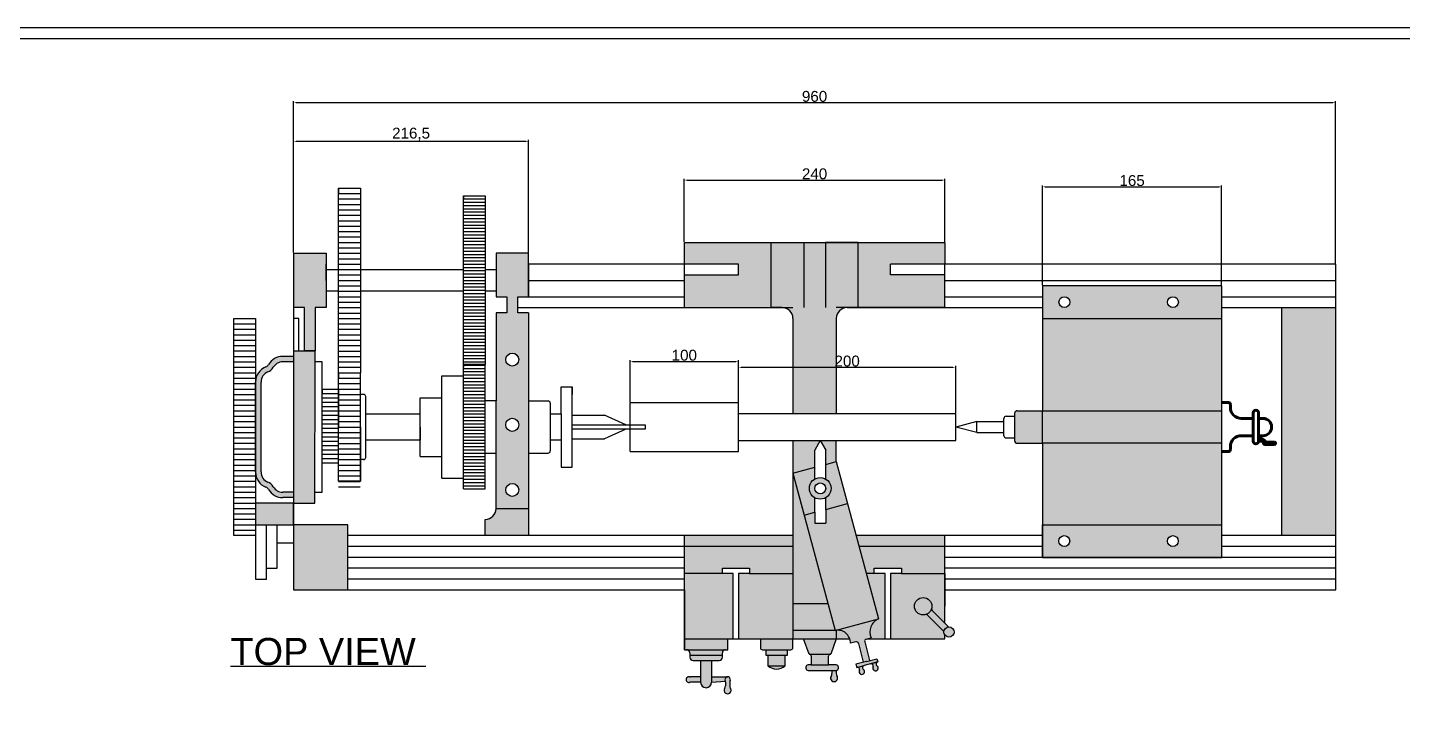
# Model space of a CAD drawing. Header units: millimetres. Extents: x 1490 to 5946, y 485 to 2657.
# Drawn here: x 2628 to 3894, y 2017 to 2657 of the extents above; entities that cross this region are included whole.
import ezdxf

# ---------------------------------------------------------------- set-up
doc = ezdxf.new("R2010")
doc.units = ezdxf.units.MM
for name, color, linetype in [('dead end', 5, 'Continuous'), ('gears', 210, 'Continuous'), ('job', 2, 'Continuous')]:
    doc.layers.add(name, color=color, linetype=linetype)
doc.layers.add('ends', color=4, linetype='Continuous', lineweight=106)
doc.layers.add('guide ways', color=1, linetype='Continuous', lineweight=30)
doc.styles.get("Standard").update_dxf_attribs({"font": 'arial.ttf'})
doc.dimstyles.new('ISO-25', dxfattribs={"dimtxt": 10, "dimasz": 2.5, "dimexe": 1.25, "dimexo": 0.625, "dimtad": 1, "dimtxsty": 'Standard', "dimcen": 2.5, "dimadec": 0, "dimazin": 0, "dimtfac": 1, "dimtmove": 0, "dimatfit": 3, "dimfxl": 1, "dimarcsym": 0})

# ---------------------------------------------------------------- blocks, each defined once
blk = doc.blocks.new('*U90')
blk.add_line((5, -20), (5, 0))
blk = doc.blocks.new('*U91')
at = {"layer": 'gears', "color": 0, "linetype": 'ByBlock', "lineweight": -2, "transparency": 16777216, "rotation": 270}
for p in [(2934.1, 2339.2), (2934.1, 2334.2), (2934.1, 2329.2), (2934.1, 2324.2), (2934.1, 2319.2), (2934.1, 2314.2), (2934.1, 2309.2), (2934.1, 2304.2), (2934.1, 2299.2), (2934.1, 2294.2), (2934.1, 2289.2), (2934.1, 2284.2), (2934.1, 2279.2), (2934.1, 2274.2), (2934.1, 2269.2), (2934.1, 2264.2), (2934.1, 2259.2), (2934.1, 2254.2), (2934.1, 2249.2), (2934.1, 2244.2), (2934.1, 2239.2)]:
    blk.add_blockref('*U90', p, dxfattribs=at)
blk = doc.blocks.new('*U92')
blk.add_line((5, -20), (5, 0))
blk = doc.blocks.new('*U93')
at = {"layer": 'gears', "color": 0, "linetype": 'ByBlock', "lineweight": -2, "transparency": 16777216, "rotation": 270}
for p in [(2934.1, 2509.2), (2934.1, 2504.2), (2934.1, 2499.2), (2934.1, 2494.2), (2934.1, 2489.2), (2934.1, 2484.2), (2934.1, 2479.2), (2934.1, 2474.2), (2934.1, 2469.2), (2934.1, 2464.2), (2934.1, 2459.2), (2934.1, 2454.2), (2934.1, 2449.2), (2934.1, 2444.2), (2934.1, 2439.2), (2934.1, 2434.2), (2934.1, 2429.2), (2934.1, 2424.2), (2934.1, 2419.2), (2934.1, 2414.2), (2934.1, 2409.2), (2934.1, 2404.2), (2934.1, 2399.2), (2934.1, 2394.2), (2934.1, 2389.2), (2934.1, 2384.2), (2934.1, 2379.2), (2934.1, 2374.2), (2934.1, 2369.2), (2934.1, 2364.2), (2934.1, 2359.2), (2934.1, 2354.2), (2934.1, 2349.2), (2934.1, 2344.2), (2934.1, 2339.2)]:
    blk.add_blockref('*U92', p, dxfattribs=at)
blk = doc.blocks.new('*D116')
at = {"color": 0, "lineweight": -2, "transparency": 16777216}
for p, q in [((2872.6, 2449.8), (2872.6, 2589.2)), ((2875.1, 2587.9), (3830.1, 2587.9)), ((3832.6, 2439.8), (3832.6, 2589.2))]:
    blk.add_line(p, q, dxfattribs=at)
at = {"color": 0, "transparency": 16777216}
for points in [[(2875.1, 2588.3), (2875.1, 2587.5), (2872.6, 2587.9)], [(3830.1, 2588.3), (3830.1, 2587.5), (3832.6, 2587.9)]]:
    blk.add_solid(points, dxfattribs=at)
at = {"layer": 'Defpoints', "color": 0, "transparency": 16777216}
for p in [(3832.6, 2587.9), (2872.6, 2449.2), (3832.6, 2439.2)]:
    blk.add_point(p, dxfattribs=at)
at = {"color": 0, "transparency": 16777216, "insert": (3352.6, 2593.6), "char_height": 10, "attachment_point": 5}
blk.add_mtext('960', dxfattribs=at)
blk = doc.blocks.new('*D117')
at = {"color": 0, "lineweight": -2, "transparency": 16777216}
for p, q in [((3232.6, 2459.8), (3232.6, 2517.8)), ((3235.1, 2516.6), (3470.1, 2516.6)), ((3472.6, 2459.8), (3472.6, 2517.8))]:
    blk.add_line(p, q, dxfattribs=at)
at = {"color": 0, "transparency": 16777216}
for points in [[(3235.1, 2517), (3235.1, 2516.1), (3232.6, 2516.6)], [(3470.1, 2517), (3470.1, 2516.1), (3472.6, 2516.6)]]:
    blk.add_solid(points, dxfattribs=at)
at = {"layer": 'Defpoints', "color": 0, "transparency": 16777216}
for p in [(3472.6, 2516.6), (3232.6, 2459.2), (3472.6, 2459.2)]:
    blk.add_point(p, dxfattribs=at)
at = {"color": 0, "transparency": 16777216, "insert": (3352.6, 2522.3), "char_height": 10, "attachment_point": 5}
blk.add_mtext('240', dxfattribs=at)
blk = doc.blocks.new('*D118')
at = {"color": 0, "lineweight": -2, "transparency": 16777216}
for p, q in [((3562.6, 2419.8), (3562.6, 2511.6)), ((3565.1, 2510.4), (3725.1, 2510.4)), ((3727.6, 2419.8), (3727.6, 2511.6))]:
    blk.add_line(p, q, dxfattribs=at)
at = {"color": 0, "transparency": 16777216}
for points in [[(3565.1, 2510.8), (3565.1, 2509.9), (3562.6, 2510.4)], [(3725.1, 2510.8), (3725.1, 2509.9), (3727.6, 2510.4)]]:
    blk.add_solid(points, dxfattribs=at)
at = {"layer": 'Defpoints', "color": 0, "transparency": 16777216}
for p in [(3727.6, 2510.4), (3562.6, 2419.2), (3727.6, 2419.2)]:
    blk.add_point(p, dxfattribs=at)
at = {"color": 0, "transparency": 16777216, "insert": (3645.1, 2516.1), "char_height": 10, "attachment_point": 5}
blk.add_mtext('165', dxfattribs=at)
blk = doc.blocks.new('*D119')
at = {"color": 0, "lineweight": -2, "transparency": 16777216}
for p, q in [((2872.6, 2449.8), (2872.6, 2553.5)), ((3086.6, 2552.2), (2875.1, 2552.2)), ((3089.1, 2449.8), (3089.1, 2553.5))]:
    blk.add_line(p, q, dxfattribs=at)
at = {"color": 0, "transparency": 16777216}
for points in [[(2875.1, 2552.7), (2875.1, 2551.8), (2872.6, 2552.2)], [(3086.6, 2552.7), (3086.6, 2551.8), (3089.1, 2552.2)]]:
    blk.add_solid(points, dxfattribs=at)
at = {"layer": 'Defpoints', "color": 0, "transparency": 16777216}
for p in [(2872.6, 2552.2), (2872.6, 2449.2), (3089.1, 2449.2)]:
    blk.add_point(p, dxfattribs=at)
at = {"color": 0, "transparency": 16777216, "insert": (2980.9, 2558.9), "char_height": 10, "attachment_point": 5}
blk.add_mtext('216,5', dxfattribs=at)
blk = doc.blocks.new('*D120')
at = {"color": 0, "lineweight": -2, "transparency": 16777216}
for p, q in [((3182.6, 2312.3), (3182.6, 2350.8)), ((3185.1, 2349.6), (3280.1, 2349.6)), ((3282.6, 2312.3), (3282.6, 2350.8))]:
    blk.add_line(p, q, dxfattribs=at)
at = {"color": 0, "transparency": 16777216}
for points in [[(3185.1, 2350), (3185.1, 2349.2), (3182.6, 2349.6)], [(3280.1, 2350), (3280.1, 2349.2), (3282.6, 2349.6)]]:
    blk.add_solid(points, dxfattribs=at)
at = {"layer": 'Defpoints', "color": 0, "transparency": 16777216}
for p in [(3282.6, 2349.6), (3182.6, 2311.7), (3282.6, 2311.7)]:
    blk.add_point(p, dxfattribs=at)
at = {"color": 0, "transparency": 16777216, "insert": (3232.6, 2355.3), "char_height": 10, "attachment_point": 5}
blk.add_mtext('100', dxfattribs=at)
blk = doc.blocks.new('*D121')
at = {"color": 0, "lineweight": -2, "transparency": 16777216}
for p, q in [((3282.6, 2312.3), (3282.6, 2345.5)), ((3285.1, 2344.2), (3480.1, 2344.2)), ((3482.6, 2302.3), (3482.6, 2345.5))]:
    blk.add_line(p, q, dxfattribs=at)
at = {"color": 0, "transparency": 16777216}
for points in [[(3285.1, 2344.6), (3285.1, 2343.8), (3282.6, 2344.2)], [(3480.1, 2344.6), (3480.1, 2343.8), (3482.6, 2344.2)]]:
    blk.add_solid(points, dxfattribs=at)
at = {"layer": 'Defpoints', "color": 0, "transparency": 16777216}
for p in [(3482.6, 2344.2), (3282.6, 2311.7), (3482.6, 2301.7)]:
    blk.add_point(p, dxfattribs=at)
at = {"color": 0, "transparency": 16777216, "insert": (3382.6, 2349.9), "char_height": 10, "attachment_point": 5}
blk.add_mtext('200', dxfattribs=at)

msp = doc.modelspace()

# ---------------------------------------------------------------- hatches: boundary and pattern name
at = {"true_color": 0x139b48}
h = msp.add_hatch(color=114, dxfattribs=at)
h.paths.add_polyline_path([(2892.614, 2349.237), (2892.645, 2359.217), (2882.645, 2359.217), (2872.645, 2359.217), (2872.645, 2219.217), (2892.208, 2219.156)])
h.paths.add_polyline_path([(2902.645, 2449.217), (2872.645, 2449.217), (2872.645, 2439.217), (2872.645, 2399.217), (2882.645, 2399.217), (2882.645, 2359.217), (2892.645, 2359.217), (2892.645, 2399.217), (2902.645, 2399.217)])
h.paths.add_polyline_path([(2922.645, 2199.217), (2872.645, 2199.217), (2872.645, 2139.217), (2922.645, 2139.217)])
h.paths.add_polyline_path([(3089.15, 2394.217), (3079.15, 2394.217), (3079.15, 2409.217), (3089.15, 2409.217), (3089.15, 2449.217), (3059.15, 2449.217), (3059.15, 2409.217), (3069.15, 2409.217), (3069.15, 2394.217), (3059.15, 2394.217), (3059.15, 2313.217), (3059.15, 2265.217), (3059.15, 2214.217), (3089.15, 2214.217)])
h.paths.add_polyline_path([(3080.15, 2291.242, -1), (3068.15, 2291.242, -1)], flags=16)
h.paths.add_polyline_path([(3068.15, 2351.242, -1), (3080.15, 2351.242, -1)], flags=16)
h.paths.add_polyline_path([(3080.15, 2231.242, -1), (3068.15, 2231.242, -1)], flags=16)
h.paths.add_polyline_path([(3727.645, 2304.217), (3562.645, 2304.217), (3562.645, 2274.217), (3727.645, 2274.217)])
h.paths.add_polyline_path([(3727.645, 2274.217), (3562.645, 2274.217), (3562.645, 2199.217), (3727.645, 2199.217)])
h.paths.add_polyline_path([(3727.645, 2389.217), (3562.645, 2389.217), (3562.645, 2304.217), (3727.645, 2304.217), (3727.645, 2346.467)])
h.paths.add_polyline_path([(3562.645, 2304.217), (3538.966, 2304.217, 0.41421356), (3536.966, 2302.217), (3536.966, 2299.217), (3536.966, 2276.217, 0.41421356), (3538.966, 2274.217), (3562.645, 2274.217)])
h.paths.add_polyline_path([(3727.645, 2199.217), (3562.645, 2199.217), (3562.645, 2169.217), (3727.645, 2169.217)])
h.paths.add_polyline_path([(3687.68, 2184.217, -1), (3677.68, 2184.217, -1)], flags=16)
h.paths.add_polyline_path([(3577.68, 2184.217, -1), (3587.68, 2184.217, -1)], flags=16)
h.paths.add_polyline_path([(3727.645, 2419.217), (3562.645, 2419.217), (3562.645, 2389.217), (3727.645, 2389.217)])
h.paths.add_polyline_path([(3677.729, 2404.217, -1), (3687.729, 2404.217, -1)], flags=16)
h.paths.add_polyline_path([(3577.729, 2404.217, -1), (3587.729, 2404.217, -1)], flags=16)
h.paths.add_polyline_path([(3472.645, 2429.217), (3422.645, 2429.217), (3422.645, 2439.217), (3392.645, 2439.217), (3392.645, 2399.217), (3472.645, 2399.217)])
h.paths.add_polyline_path([(3472.645, 2459.217), (3392.645, 2459.217), (3392.645, 2439.217), (3422.645, 2439.217), (3472.645, 2439.217)])
h.paths.add_polyline_path([(3392.645, 2459.217), (3362.645, 2459.217), (3362.645, 2439.217), (3392.645, 2439.217)])
h.paths.add_polyline_path([(3392.645, 2439.217), (3362.645, 2439.217), (3362.645, 2399.217), (3392.645, 2399.217)])
h.paths.add_polyline_path([(3362.645, 2459.217), (3342.645, 2459.217), (3342.645, 2439.217), (3362.645, 2439.217)])
h.paths.add_polyline_path([(3362.645, 2439.217), (3342.645, 2439.217), (3342.645, 2399.217), (3362.645, 2399.217)])
h.paths.add_polyline_path([(3342.645, 2439.217), (3312.645, 2439.217), (3312.645, 2399.217), (3322.645, 2399.217), (3332.645, 2399.217), (3342.645, 2399.217)])
h.paths.add_polyline_path([(3342.645, 2459.217), (3312.645, 2459.217), (3312.645, 2439.217), (3342.645, 2439.217)])
h.paths.add_polyline_path([(3312.645, 2459.217), (3232.645, 2459.217), (3232.645, 2439.217), (3312.645, 2439.217)])
h.paths.add_polyline_path([(3312.645, 2439.217), (3282.645, 2439.217), (3282.645, 2429.217), (3232.645, 2429.217), (3232.645, 2399.217), (3312.645, 2399.217)])
h.paths.add_polyline_path([(3372.645, 2389.217, -0.41421356), (3382.645, 2399.217), (3362.645, 2399.217), (3342.645, 2399.217), (3332.645, 2399.217), (3322.645, 2399.217, -0.41421356), (3332.645, 2389.217), (3332.645, 2301.717), (3372.645, 2301.717)])
h.paths.add_polyline_path([(3332.645, 2246.717), (3332.645, 2126.717), (3364.799, 2126.717)])
h.paths.add_polyline_path([(3332.645, 2126.717), (3332.645, 2154.217), (3292.645, 2154.217), (3282.645, 2154.217), (3282.645, 2094.217), (3302.645, 2094.217), (3332.645, 2094.217)])
h.paths.add_polyline_path([(3277.645, 2154.217), (3267.645, 2154.217), (3232.645, 2154.217), (3232.645, 2094.217), (3277.645, 2094.217)])
h.paths.add_polyline_path([(3364.799, 2126.717), (3332.645, 2126.717), (3332.645, 2101.828), (3371.468, 2101.828)])
h.paths.add_polyline_path([(3372.645, 2102.026, 0.02554363), (3371.468, 2101.828), (3332.645, 2101.828), (3332.645, 2094.217), (3372.645, 2094.217)])
h.paths.add_polyline_path([(3382.998, 2218.798), (3362.822, 2213.392), (3362.822, 2200.712), (3352.822, 2200.712), (3352.822, 2210.712), (3342.998, 2208.08), (3364.799, 2126.717), (3371.468, 2101.828), (3411.468, 2112.546)])
h.paths.add_polyline_path([(3372.645, 2102.026), (3372.645, 2094.217), (3385.044, 2094.217, 0.35223945)])
h.paths.add_polyline_path([(3417.645, 2154.217), (3407.645, 2154.217), (3400.302, 2154.217), (3411.468, 2112.546, 0.4156795), (3404.74, 2095.214), (3401.019, 2094.217), (3417.645, 2094.217)])
h.paths.add_polyline_path([(3456.656, 2115.976, 0.26794919), (3454.724, 2116.492, -0.49347028), (3444.645, 2124.217, -1), (3460.645, 2124.217, -0.06528107), (3460.375, 2122.155, 0.26794919), (3460.895, 2120.223), (3472.645, 2108.497), (3472.645, 2154.217), (3432.645, 2154.217), (3422.645, 2154.217), (3422.645, 2094.217), (3472.645, 2094.217), (3472.645, 2097.717, -0.15907538), (3471.743, 2100.482, -0.02245843), (3471.762, 2100.903)])
h.paths.add_polyline_path([(3472.645, 2179.217), (3393.604, 2179.217), (3400.302, 2154.217), (3407.645, 2154.217), (3407.645, 2159.217), (3432.645, 2159.217), (3432.645, 2154.217), (3472.645, 2154.217)])
h.paths.add_polyline_path([(3332.645, 2189.217), (3232.645, 2189.217), (3232.645, 2179.217), (3332.645, 2179.217)])
h.paths.add_polyline_path([(3332.645, 2179.217), (3232.645, 2179.217), (3232.645, 2154.217), (3267.645, 2154.217), (3267.645, 2159.217), (3292.645, 2159.217), (3292.645, 2154.217), (3332.645, 2154.217)])
h.paths.add_polyline_path([(3352.822, 2268.057), (3357.822, 2276.717), (3332.645, 2276.717), (3332.645, 2246.717), (3352.822, 2252.123)])
h.paths.add_polyline_path([(3372.645, 2276.717), (3357.822, 2276.717), (3362.822, 2268.057), (3362.822, 2254.803), (3372.645, 2257.435)])
for points in [[(3782.645, 2189.217), (3832.645, 2189.217), (3832.645, 2399.217), (3782.645, 2399.217)], [(3089.15, 2189.217), (3089.15, 2214.217), (3059.15, 2214.217, -0.41421356), (3049.15, 2204.217), (3049.15, 2189.217)], [(3390.924, 2189.217), (3393.604, 2179.217), (3472.645, 2179.217), (3472.645, 2189.217)]]:
    msp.add_hatch(color=114, dxfattribs=at).paths.add_polyline_path(points)
at = {"true_color": 0x58ba48}
h = msp.add_hatch(color=85, dxfattribs=at)
h.paths.add_polyline_path([(2837.645, 2219.217), (2837.645, 2199.227), (2872.645, 2199.217), (2872.645, 2219.217)])
h.paths.add_polyline_path([(2872.645, 2224.217), (2872.645, 2229.217), (2862.645, 2229.217, -0.26794919), (2853.985, 2234.217, 0.16971771), (2848.985, 2238.523, -0.30825784), (2842.645, 2247.829), (2842.645, 2330.625, -0.30825784), (2848.985, 2339.931, 0.16971771), (2853.985, 2344.237, -0.26794919), (2862.645, 2349.237), (2872.645, 2349.237), (2872.645, 2354.237), (2862.645, 2354.237, 0.26794919), (2849.655, 2346.737, -0.16971771), (2847.155, 2344.584, 0.30825784), (2837.645, 2330.625), (2837.645, 2289.227), (2837.645, 2247.829, 0.30825784), (2847.155, 2233.87, -0.16971771), (2849.655, 2231.717, 0.26794919), (2862.645, 2224.217)])
at = {"true_color": 0x139b48}
h = msp.add_hatch(color=114, dxfattribs=at)
h.paths.add_polyline_path([(3367.822, 2232.758, -0.26794919), (3362.822, 2224.097), (3362.822, 2213.392), (3382.998, 2218.798), (3372.645, 2257.435), (3362.822, 2254.803), (3362.822, 2241.418, -0.26794919)])
h.paths.add_polyline_path([(3332.645, 2246.717), (3342.998, 2208.08), (3352.822, 2210.712), (3352.822, 2224.097, -0.26794919), (3347.822, 2232.758, -0.26794919), (3352.822, 2241.418), (3352.822, 2251.418), (3352.645, 2252.076)])
at = {"true_color": 0x4554a5}
h = msp.add_hatch(color=175, dxfattribs=at)
h.paths.add_polyline_path([(3352.822, 2241.418, 0.26794919), (3347.822, 2232.758, 0.26794919), (3352.822, 2224.097)])
h.paths.add_polyline_path([(3362.822, 2241.418, 0.26794919), (3352.822, 2241.418), (3352.822, 2232.758, -1), (3362.822, 2232.758)])
h.paths.add_polyline_path([(3362.822, 2241.418), (3362.822, 2232.758), (3362.822, 2224.097, 0.26794919), (3367.822, 2232.758, 0.26794919)])
h.paths.add_polyline_path([(3362.822, 2232.758, -1), (3352.822, 2232.758), (3352.822, 2224.097, 0.26794919), (3362.822, 2224.097)])
at = {"true_color": 0x2776bb}
h = msp.add_hatch(color=152, dxfattribs=at)
h.paths.add_polyline_path([(3272.645, 2094.217), (3232.645, 2094.217), (3232.645, 2084.217), (3234.645, 2084.217), (3270.645, 2084.217), (3272.645, 2084.217)])
h.paths.add_polyline_path([(3270.645, 2084.217), (3234.645, 2084.217, -0.41421356), (3237.645, 2081.217), (3237.645, 2079.217), (3267.645, 2079.217), (3267.645, 2081.217, -0.41421356)])
h.paths.add_polyline_path([(3267.645, 2077.217), (3267.645, 2079.217), (3237.645, 2079.217), (3237.645, 2077.217, 0.41421356), (3240.645, 2074.217), (3264.645, 2074.217, 0.41421356)])
h.paths.add_polyline_path([(3257.645, 2074.217), (3247.645, 2074.217), (3247.645, 2054.217, 1), (3257.645, 2054.217)])
h.paths.add_polyline_path([(3332.645, 2086.217), (3332.645, 2094.217), (3302.645, 2094.217), (3302.645, 2086.217, 0.41421356), (3304.645, 2084.217), (3330.645, 2084.217, 0.41421356)])
h.paths.add_polyline_path([(3327.645, 2084.217), (3307.645, 2084.217), (3307.645, 2079.217), (3327.645, 2079.217)])
h.paths.add_polyline_path([(3325.645, 2079.217), (3309.645, 2079.217), (3309.645, 2069.217), (3325.645, 2069.217)])
h.paths.add_polyline_path([(3325.645, 2069.217), (3309.645, 2069.217, 0.35078106)])
h.paths.add_polyline_path([(3372.645, 2094.217), (3342.422, 2094.217), (3347.558, 2080.106), (3367.558, 2080.106)])
h.paths.add_polyline_path([(3365.558, 2078.106, -0.41421356), (3367.558, 2080.106), (3347.558, 2080.106, -0.41421356), (3349.558, 2078.106), (3349.558, 2070.106), (3365.558, 2070.106)])
h.paths.add_polyline_path([(3372.558, 2070.106), (3365.558, 2070.106), (3349.558, 2070.106), (3346.558, 2070.106, 0.41421356), (3344.558, 2068.106), (3344.558, 2067.106, 0.41421356), (3346.558, 2065.106), (3372.558, 2065.106, 0.41421356), (3374.558, 2067.106), (3374.558, 2068.106, 0.41421356)])
h.paths.add_polyline_path([(3373.291, 2059.652, -0.13789893), (3372.558, 2062.258), (3372.558, 2065.106), (3368.558, 2065.106), (3368.558, 2062.258, -0.13789893), (3367.826, 2059.652, 1.78219885)])
h.paths.add_polyline_path([(3411.468, 2112.546), (3372.645, 2102.144), (3372.645, 2102.026, -0.45482941), (3385.677, 2090.164), (3390.514, 2091.431, -0.41421356), (3392.955, 2090.003), (3397.518, 2072.591), (3400.42, 2073.351), (3403.322, 2074.112), (3398.752, 2091.551, -0.41259001), (3400.169, 2093.99), (3404.74, 2095.214, -0.4156795)])
h.paths.add_polyline_path([(3410.853, 2072.984), (3410.093, 2075.886), (3400.42, 2073.351), (3397.518, 2072.591), (3390.746, 2070.817), (3391.506, 2067.915), (3398.278, 2069.689)])
h.paths.add_polyline_path([(3397.642, 2065.978, -0.17157288), (3396.894, 2067.081), (3396.85, 2067.247, -0.41421356), (3398.278, 2069.689), (3391.506, 2067.915, -0.41421356), (3393.948, 2066.487), (3393.992, 2066.321, -0.17157288), (3393.88, 2064.992, 2.09383632)])
h.paths.add_polyline_path([(3404.077, 2071.208), (3410.848, 2072.983, 0.42683712), (3409.444, 2070.458, 0.17016219), (3410.136, 2069.331, -2.14499035), (3406.451, 2068.287, 0.18243421), (3406.538, 2069.697, 0.42683712)])
h.paths.add_polyline_path([(3274.5, 2053.839, -0.09875824), (3274.882, 2055.758, 0.52550697), (3272.646, 2059.217), (3272.5, 2059.217, 0.52658156), (3270.266, 2055.75, -0.09960819), (3270.5, 2054.59), (3270.5, 2050.991, -0.13789893), (3269.767, 2048.386, 1.78219885), (3275.232, 2048.386, -0.13789893), (3274.5, 2050.991)])
h.paths.add_polyline_path([(3272.5, 2059.217), (3257.645, 2059.217), (3257.645, 2054.217), (3270.412, 2055.31, 0.03864325), (3270.266, 2055.75, -0.52658156)])
h.paths.add_polyline_path([(3247.645, 2059.217), (3238.224, 2059.217, -0.04567151), (3237.316, 2059.3, 1.20151319), (3237.316, 2054.134, -0.04567151), (3238.224, 2054.217), (3247.645, 2054.217)])
h.paths.add_polyline_path([(3471.743, 2100.482, 1), (3481.117, 2100.482, 1)])
h.paths.add_polyline_path([(3460.895, 2120.223, -0.26794919), (3460.375, 2122.155, -0.26794919), (3454.724, 2116.492, -0.26794919), (3456.656, 2115.976), (3471.762, 2100.903, -0.36193466), (3476, 2105.15)])
h.paths.add_polyline_path([(3460.645, 2124.217, 1), (3444.645, 2124.217, 1)])

# ---------------------------------------------------------------- linework, layer by layer
for p, q in [((3029.15, 2502.217), (3029.15, 2500.217)), ((3029.15, 2502.217), (3029.15, 2499.217)), ((3232.645, 2439.217), (3232.645, 2459.217)), ((3232.645, 2459.217), (3472.645, 2459.217)), ((3312.645, 2399.217), (3312.645, 2459.217)), ((3312.645, 2459.217), (3342.645, 2459.217)), ((3342.645, 2459.217), (3342.645, 2399.217)), ((3392.645, 2459.217), (3362.645, 2459.217)), ((3362.645, 2459.217), (3362.645, 2399.217)), ((3392.645, 2399.217), (3392.645, 2459.217)), ((3472.645, 2459.217), (3472.645, 2439.217)), ((2872.645, 2449.217), (2872.645, 2439.217)), ((2872.645, 2449.217), (2902.645, 2449.217)), ((2902.645, 2449.217), (2902.645, 2399.217)), ((3089.15, 2449.217), (3059.15, 2449.217)), ((3059.15, 2449.217), (3059.15, 2409.217)), ((3089.15, 2439.217), (3089.15, 2449.217)), ((3089.15, 2409.217), (3089.15, 2449.217)), ((2872.645, 2439.217), (2872.645, 2139.217)), ((2872.645, 2439.217), (2872.645, 2389.217)), ((2902.645, 2424.217), (2902.645, 2439.217)), ((2902.645, 2424.217), (2902.645, 2434.217)), ((3089.15, 2439.217), (3089.15, 2409.217)), ((3232.645, 2399.217), (3232.645, 2439.217)), ((3282.645, 2429.217), (3282.645, 2439.217)), ((3422.645, 2429.217), (3422.645, 2439.217)), ((3472.645, 2399.217), (3472.645, 2439.217)), ((3832.645, 2139.217), (3832.645, 2439.217)), ((3232.645, 2429.217), (3282.645, 2429.217)), ((3472.645, 2429.217), (3422.645, 2429.217)), ((3059.15, 2409.217), (3069.15, 2409.217)), ((3069.15, 2409.217), (3069.15, 2394.217)), ((3079.15, 2394.217), (3079.15, 2409.217)), ((3079.15, 2409.217), (3089.15, 2409.217)), ((3727.645, 2419.217), (3562.645, 2419.217)), ((3562.645, 2419.217), (3562.645, 2304.217)), ((3562.645, 2419.217), (3562.645, 2389.217)), ((3727.645, 2311.886), (3727.645, 2419.217)), ((2882.645, 2399.217), (2872.645, 2399.217)), ((2882.645, 2359.217), (2882.645, 2399.217)), ((2902.645, 2399.217), (2892.645, 2399.217)), ((2892.645, 2399.217), (2892.645, 2359.217)), ((3069.15, 2394.217), (3059.15, 2394.217)), ((3059.15, 2394.217), (3059.15, 2313.217)), ((3089.15, 2394.217), (3079.15, 2394.217)), ((3089.15, 2394.217), (3089.15, 2189.217)), ((3232.645, 2399.217), (3332.645, 2399.217)), ((3322.645, 2399.217), (3312.645, 2399.217)), ((3472.645, 2399.217), (3372.645, 2399.217)), ((3382.645, 2399.217), (3392.645, 2399.217)), ((3782.645, 2399.217), (3782.645, 2189.217)), ((2837.645, 2389.227), (2837.645, 2289.227)), ((2877.645, 2389.217), (2872.645, 2389.217)), ((2877.645, 2359.217), (2877.645, 2389.217)), ((3332.645, 2389.217), (3332.645, 2301.717)), ((3372.645, 2389.217), (3372.645, 2301.717)), ((3562.645, 2389.217), (3727.645, 2389.217)), ((2872.645, 2359.217), (2892.645, 2359.217)), ((2872.645, 2359.217), (2877.645, 2359.217)), ((2892.645, 2359.217), (2882.645, 2359.217)), ((2892.645, 2359.217), (2887.645, 2359.217)), ((2892.614, 2349.237), (2892.645, 2359.217)), ((2872.645, 2354.237), (2862.645, 2354.237)), ((2872.645, 2349.237), (2862.645, 2349.237)), ((2892.208, 2219.156), (2892.614, 2349.237)), ((2898.897, 2349.217), (2892.614, 2349.237)), ((2898.897, 2229.217), (2898.897, 2349.217)), ((3029.15, 2346.217), (3029.15, 2344.217)), ((3727.645, 2169.217), (3727.645, 2346.467)), ((2852.645, 2339.237), (2852.645, 2339.237)), ((2837.645, 2247.829), (2837.645, 2330.625)), ((2842.645, 2247.829), (2842.645, 2330.625)), ((2898.897, 2320.217), (2898.897, 2324.217)), ((2898.897, 2324.217), (2898.897, 2320.217)), ((3059.15, 2265.217), (3059.15, 2313.217)), ((3059.15, 2214.217), (3059.15, 2313.217)), ((3536.966, 2276.217), (3536.966, 2302.217)), ((3536.966, 2299.217), (3536.966, 2302.217)), ((3538.966, 2304.217), (3562.645, 2304.217)), ((3562.645, 2274.217), (3562.645, 2304.217)), ((3562.645, 2304.217), (3727.645, 2304.217)), ((2837.645, 2289.227), (2837.645, 2189.227)), ((3332.645, 2276.717), (3332.645, 2126.717)), ((3332.645, 2276.717), (3332.645, 2246.717)), ((3357.822, 2276.717), (3352.822, 2268.057)), ((3352.822, 2241.418), (3352.822, 2268.057)), ((3357.822, 2276.717), (3362.822, 2268.057)), ((3362.822, 2241.418), (3362.822, 2268.057)), ((3372.645, 2257.435), (3372.645, 2276.717)), ((3538.966, 2274.217), (3562.645, 2274.217)), ((3727.645, 2274.217), (3562.645, 2274.217)), ((3562.645, 2274.217), (3562.645, 2169.217)), ((3362.822, 2254.803), (3372.645, 2257.435)), ((3372.645, 2257.435), (3411.468, 2112.546)), ((3332.645, 2246.717), (3352.822, 2252.123)), ((3332.645, 2246.717), (3371.468, 2101.828)), ((3332.645, 2246.717), (3342.998, 2208.08)), ((3352.645, 2252.076), (3352.822, 2251.418)), ((2852.645, 2239.217), (2852.645, 2239.217)), ((2872.645, 2219.217), (2837.645, 2219.217)), ((2872.645, 2229.217), (2862.645, 2229.217)), ((2872.645, 2224.217), (2862.645, 2224.217)), ((2872.645, 2219.217), (2892.208, 2219.156)), ((2872.645, 2199.217), (2872.645, 2219.217)), ((2892.427, 2229.217), (2892.427, 2229.217)), ((2892.427, 2229.217), (2898.897, 2229.217)), ((3352.822, 2210.712), (3352.822, 2224.097)), ((3362.822, 2213.392), (3362.822, 2224.097)), ((3362.822, 2213.392), (3382.998, 2218.798)), ((3049.15, 2189.217), (3049.15, 2204.217)), ((3049.15, 2204.217), (3049.15, 2204.217)), ((3059.15, 2214.217), (3089.15, 2214.217)), ((3059.15, 2214.217), (3059.15, 2214.217)), ((3342.998, 2208.08), (3352.822, 2210.712)), ((3352.822, 2210.712), (3352.822, 2200.712)), ((3362.822, 2213.392), (3362.822, 2200.712)), ((2837.645, 2199.227), (2872.645, 2199.217)), ((2922.645, 2199.217), (2872.645, 2199.217)), ((2922.645, 2139.217), (2922.645, 2199.217)), ((3352.822, 2200.712), (3362.822, 2200.712)), ((3562.645, 2169.217), (3562.645, 2199.217)), ((3562.645, 2199.217), (3727.645, 2199.217)), ((2872.646, 2182.217), (2857.649, 2182.221)), ((2872.646, 2182.217), (2872.645, 2182.217)), ((3089.15, 2189.217), (3049.15, 2189.217)), ((3232.645, 2084.217), (3232.645, 2189.217)), ((3472.645, 2108.497), (3472.645, 2189.217)), ((3832.645, 2139.217), (3832.645, 2189.217)), ((3562.645, 2169.217), (3727.645, 2169.217)), ((3267.645, 2154.217), (3232.645, 2154.217)), ((3267.645, 2154.217), (3267.645, 2159.217)), ((3267.645, 2159.217), (3292.645, 2159.217)), ((3277.645, 2154.217), (3267.645, 2154.217)), ((3277.645, 2094.217), (3277.645, 2154.217)), ((3292.645, 2154.217), (3282.645, 2154.217)), ((3282.645, 2154.217), (3282.645, 2094.217)), ((3292.645, 2159.217), (3292.645, 2154.217)), ((3292.645, 2154.217), (3332.645, 2154.217)), ((3407.645, 2154.217), (3400.302, 2154.217)), ((3407.645, 2154.217), (3407.645, 2159.217)), ((3407.645, 2159.217), (3432.645, 2159.217)), ((3417.645, 2154.217), (3407.645, 2154.217)), ((3417.645, 2094.217), (3417.645, 2154.217)), ((3432.645, 2154.217), (3422.645, 2154.217)), ((3422.645, 2154.217), (3422.645, 2094.217)), ((3432.645, 2159.217), (3432.645, 2154.217)), ((3432.645, 2154.217), (3472.645, 2154.217)), ((3472.645, 2154.217), (3472.645, 2124.217)), ((3232.645, 2139.217), (3232.645, 2094.217)), ((3332.645, 2126.717), (3364.799, 2126.717)), ((3332.645, 2126.717), (3332.645, 2094.217)), ((3456.656, 2115.976), (3471.762, 2100.903)), ((3460.895, 2120.223), (3476, 2105.15)), ((3371.468, 2101.828), (3411.468, 2112.546)), ((3232.645, 2094.217), (3385.044, 2094.217)), ((3232.645, 2094.217), (3232.645, 2084.217)), ((3272.645, 2084.217), (3272.645, 2094.217)), ((3272.645, 2094.217), (3302.645, 2094.217)), ((3272.645, 2094.217), (3277.645, 2094.217)), ((3302.645, 2094.217), (3302.645, 2086.217)), ((3371.468, 2101.828), (3332.645, 2101.828)), ((3332.645, 2086.217), (3332.645, 2094.217)), ((3347.558, 2080.106), (3342.422, 2094.217)), ((3372.645, 2094.217), (3367.558, 2080.106)), ((3372.645, 2102.144), (3372.645, 2094.217)), ((3390.514, 2091.431), (3385.677, 2090.164)), ((3398.752, 2091.551), (3403.322, 2074.112)), ((3400.169, 2093.99), (3404.74, 2095.214)), ((3401.019, 2094.217), (3472.645, 2094.217)), ((3452.645, 2094.217), (3452.645, 2094.217)), ((3472.645, 2094.217), (3472.645, 2097.717)), ((3232.645, 2084.217), (3234.645, 2084.217)), ((3234.645, 2084.217), (3270.645, 2084.217)), ((3237.645, 2081.217), (3237.645, 2077.217)), ((3237.645, 2079.217), (3267.645, 2079.217)), ((3267.645, 2077.217), (3267.645, 2081.217)), ((3270.645, 2084.217), (3272.645, 2084.217)), ((3304.645, 2084.217), (3330.645, 2084.217)), ((3307.645, 2084.217), (3307.645, 2079.217)), ((3307.645, 2079.217), (3327.645, 2079.217)), ((3309.645, 2079.217), (3309.645, 2079.217)), ((3309.645, 2079.217), (3309.645, 2069.217)), ((3325.645, 2069.217), (3325.645, 2079.217)), ((3327.645, 2079.217), (3327.645, 2084.217)), ((3347.558, 2080.106), (3347.558, 2080.106)), ((3347.558, 2080.106), (3367.558, 2080.106)), ((3349.558, 2078.106), (3349.558, 2070.106)), ((3365.558, 2070.106), (3365.558, 2078.106)), ((3367.558, 2080.106), (3367.558, 2080.106)), ((3392.955, 2090.003), (3397.518, 2072.591)), ((2814.467, 2069.16), (2994.467, 2069.16)), ((3240.645, 2074.217), (3264.645, 2074.217)), ((3247.645, 2074.217), (3247.645, 2054.217)), ((3257.645, 2074.217), (3257.645, 2054.217)), ((3309.645, 2069.217), (3325.645, 2069.217)), ((3344.558, 2068.106), (3344.558, 2067.106)), ((3349.558, 2070.106), (3346.558, 2070.106)), ((3346.558, 2065.106), (3372.558, 2065.106)), ((3349.558, 2070.106), (3365.558, 2070.106)), ((3372.558, 2070.106), (3365.558, 2070.106)), ((3368.558, 2065.106), (3368.558, 2062.258)), ((3372.558, 2065.106), (3372.558, 2062.258)), ((3374.558, 2067.106), (3374.558, 2068.106)), ((3400.42, 2073.351), (3390.746, 2070.817)), ((3390.746, 2070.817), (3391.506, 2067.915)), ((3391.506, 2067.915), (3398.278, 2069.689)), ((3391.506, 2067.915), (3391.506, 2067.915)), ((3393.948, 2066.487), (3393.992, 2066.321)), ((3396.85, 2067.247), (3396.894, 2067.081)), ((3410.853, 2072.984), (3398.278, 2069.689)), ((3400.42, 2073.351), (3410.093, 2075.886)), ((3404.077, 2071.208), (3404.087, 2071.211)), ((3404.082, 2071.21), (3410.853, 2072.984)), ((3406.518, 2069.781), (3406.562, 2069.615)), ((3406.524, 2069.782), (3406.567, 2069.616)), ((3409.42, 2070.541), (3409.464, 2070.375)), ((3409.426, 2070.542), (3409.469, 2070.376)), ((3410.093, 2075.886), (3410.853, 2072.984)), ((3247.645, 2059.217), (3238.224, 2059.217)), ((3247.645, 2054.217), (3238.224, 2054.217)), ((3257.645, 2059.217), (3272.645, 2059.217)), ((3257.645, 2054.217), (3270.412, 2055.31)), ((3270.5, 2054.59), (3270.5, 2050.991)), ((3274.5, 2053.839), (3274.5, 2050.991))]:
    msp.add_line(p, q)
for points in [[(1490.262, 2657.068), (5940.769, 2657.068), (5940.769, 485.474), (1490.262, 485.474)], [(1500.262, 2647.068), (5930.769, 2647.068), (5930.769, 495.474), (1500.262, 495.474)]]:
    msp.add_lwpolyline(points, close=True)
for centre, radius in [((3582.729, 2404.217), 5), ((3682.729, 2404.217), 5), ((3074.15, 2351.242), 6), ((3074.15, 2291.242), 6), ((3357.822, 2232.758), 10), ((3074.15, 2231.242), 6), ((3357.822, 2232.758), 5), ((3582.68, 2184.217), 5), ((3682.68, 2184.217), 5), ((3452.645, 2124.217), 8), ((3476.43, 2100.482), 4.687)]:
    msp.add_circle(centre, radius)
for centre, radius, start, end in [((3322.645, 2389.217), 10, 0, 90), ((3382.645, 2389.217), 10, 90, 180), ((2852.645, 2330.625), 15, 111.470701, 180), ((2845.325, 2349.237), 5, 291.470701, 330), ((2845.325, 2349.237), 10, 291.470701, 330), ((2862.645, 2339.237), 15, 90, 150), ((2862.645, 2339.237), 10, 90, 150), ((2852.645, 2330.625), 10, 111.470701, 180), ((3538.966, 2302.217), 2, 90, 180), ((3538.966, 2276.217), 2, 180, 270), ((2852.645, 2247.829), 15, 180, 248.529299), ((2852.645, 2247.829), 10, 180, 248.529299), ((2845.325, 2229.217), 5, 30, 68.529299), ((2845.325, 2229.217), 10, 30, 68.529299), ((2862.645, 2239.217), 15, 210, 270), ((2862.645, 2239.217), 10, 210, 270), ((3049.15, 2214.217), 10, 270, 360), ((3455.244, 2114.561), 2, 45.059879, 105.059879), ((3462.307, 2121.639), 2, 165.059879, 225.059879), ((3416.727, 2100.533), 13.114, 113.641878, 203.928495), ((3373.99, 2090.414), 11.69, 358.774998, 102.457642), ((3391.021, 2089.496), 2, 14.682218, 104.682218), ((3400.687, 2092.058), 2, 105, 194.682218), ((3234.645, 2081.217), 3, 0, 90), ((3270.645, 2081.217), 3, 90, 180), ((3304.645, 2086.217), 2, 180, 270), ((3330.645, 2086.217), 2, 270, 0), ((3347.558, 2078.106), 2, 0, 90), ((3367.558, 2078.106), 2, 90, 180), ((3240.645, 2077.217), 3, 180, 270), ((3264.645, 2077.217), 3, 270, 0), ((3317.645, 2079.217), 12.806, 231.340192, 308.659808), ((3346.558, 2068.106), 2, 90, 180), ((3346.558, 2067.106), 2, 180, 270), ((3372.558, 2068.106), 2, 0, 90), ((3372.558, 2067.106), 2, 270, 0), ((3392.013, 2065.98), 2, 14.682218, 104.682218), ((3396.159, 2063.965), 2.5, 155.739777, 53.62466), ((3392.057, 2065.814), 2, 335.739777, 14.682218), ((3398.785, 2067.754), 2, 104.682218, 194.682218), ((3398.828, 2067.588), 2, 194.682218, 233.62466), ((3404.583, 2069.274), 2, 14.682218, 104.682218), ((3404.589, 2069.275), 2, 14.682218, 104.682218), ((3408.73, 2067.259), 2.5, 155.739777, 53.62466), ((3408.735, 2067.26), 2.5, 155.739777, 53.62466), ((3404.627, 2069.108), 2, 335.739777, 14.682218), ((3404.632, 2069.109), 2, 335.739777, 14.682218), ((3411.355, 2071.048), 2, 104.682218, 194.682218), ((3411.36, 2071.049), 2, 104.682218, 194.682218), ((3411.398, 2070.882), 2, 194.682218, 233.62466), ((3411.404, 2070.883), 2, 194.682218, 233.62466), ((3236.839, 2056.717), 2.627, 79.54013, 280.45987), ((3238.224, 2064.217), 5, 259.54013, 270), ((3238.224, 2049.217), 5, 90, 100.45987), ((3252.645, 2054.217), 5, 180, 0), ((3272.573, 2056.717), 2.501, 337.439436, 202.753462), ((3267.5, 2054.59), 3, 0, 22.753462), ((3279.5, 2053.839), 5, 157.439436, 180), ((3370.558, 2057.984), 3.202, 148.593968, 31.406032), ((3363.558, 2062.258), 5, 328.593968, 0), ((3377.558, 2062.258), 5, 180, 211.406032), ((3272.5, 2046.717), 3.202, 148.593968, 31.406032), ((3265.5, 2050.991), 5, 328.593968, 0), ((3279.5, 2050.991), 5, 180, 211.406032)]:
    msp.add_arc(centre, radius, start, end)
at = {"layer": 'dead end'}
for p, q in [((3119.15, 2301.217), (3119.15, 2326.217)), ((3119.15, 2326.217), (3129.15, 2326.217)), ((3129.15, 2252.217), (3129.15, 2326.217)), ((3129.15, 2326.217), (3129.15, 2323.217)), ((3129.15, 2326.217), (3129.15, 2319.217)), ((3089.15, 2313.217), (3107.15, 2313.217)), ((3109.15, 2311.217), (3109.15, 2267.217)), ((3129.15, 2289.217), (3129.15, 2307.217)), ((3109.15, 2301.217), (3119.15, 2301.217)), ((3109.15, 2301.217), (3109.15, 2277.217)), ((3119.15, 2301.217), (3119.15, 2252.217)), ((3129.15, 2291.217), (3129.15, 2300.217)), ((3129.15, 2300.217), (3159.15, 2300.217)), ((3178.786, 2291.217), (3159.15, 2300.217)), ((3501.966, 2294.217), (3482.645, 2289.217)), ((3501.966, 2284.217), (3501.966, 2294.217)), ((3501.966, 2289.217), (3501.966, 2294.217)), ((3501.966, 2294.217), (3526.966, 2294.217)), ((3526.966, 2281.217), (3526.966, 2297.217)), ((3526.966, 2294.217), (3526.966, 2297.217)), ((3528.966, 2299.217), (3536.966, 2299.217)), ((3129.15, 2289.217), (3129.15, 2291.217)), ((3129.15, 2291.217), (3196.645, 2291.217)), ((3129.15, 2287.217), (3129.15, 2291.217)), ((3196.645, 2287.217), (3129.15, 2287.217)), ((3178.786, 2287.217), (3159.15, 2278.217)), ((3196.645, 2291.217), (3196.645, 2287.217)), ((3501.966, 2284.217), (3482.645, 2289.217)), ((3501.966, 2284.217), (3526.966, 2284.217)), ((3119.15, 2277.217), (3109.15, 2277.217)), ((3129.15, 2278.217), (3159.15, 2278.217)), ((3528.966, 2279.217), (3536.966, 2279.217)), ((3089.15, 2265.217), (3107.15, 2265.217)), ((3119.15, 2252.217), (3129.15, 2252.217))]:
    msp.add_line(p, q, dxfattribs=at)
for centre, start, end in [((3107.15, 2311.217), 0, 90), ((3528.966, 2297.217), 90, 180), ((3528.966, 2281.217), 180, 270), ((3107.15, 2267.217), 270, 0)]:
    msp.add_arc(centre, 2, start, end, dxfattribs=at)
at = {"layer": 'ends'}
for p, q in [((3727.645, 2311.886), (3733.645, 2311.886)), ((3735.645, 2307.217), (3735.645, 2309.886)), ((3745.645, 2297.217), (3756.645, 2297.217)), ((3756.645, 2302.217), (3756.645, 2276.217)), ((3761.645, 2297.217), (3761.645, 2302.217)), ((3761.645, 2297.217), (3765.645, 2297.217)), ((3765.645, 2297.217), (3761.645, 2297.217)), ((3761.645, 2276.217), (3761.645, 2297.217)), ((3756.645, 2281.217), (3745.645, 2281.217)), ((3765.645, 2281.217), (3761.645, 2281.217)), ((3761.645, 2281.217), (3764.248, 2281.217)), ((3761.645, 2281.217), (3764.248, 2281.217)), ((3735.645, 2271.217), (3735.645, 2268.548)), ((3761.645, 2278.217), (3764.248, 2278.217)), ((3761.645, 2276.217), (3761.645, 2278.217)), ((3761.645, 2276.217), (3764.248, 2276.217)), ((3766.248, 2274.217), (3766.248, 2274.217)), ((3767.248, 2273.217), (3776.248, 2273.217)), ((3768.831, 2275.217), (3776.248, 2275.217)), ((3727.645, 2266.548), (3733.645, 2266.548))]:
    msp.add_line(p, q, dxfattribs=at)
for centre, radius, start, end in [((3733.645, 2309.886), 2, 0, 90), ((3745.645, 2307.217), 10, 180, 270), ((3759.145, 2302.217), 2.5, 0, 180), ((3765.645, 2289.217), 8, 270, 90), ((3745.645, 2271.217), 10, 90, 180), ((3733.645, 2268.548), 2, 270, 0), ((3759.145, 2276.217), 2.5, 180, 0), ((3764.248, 2274.217), 4, 23.578178, 90), ((3764.248, 2274.217), 2, 0, 90), ((3767.248, 2274.217), 1, 180, 270), ((3768.831, 2276.217), 1, 203.578178, 270), ((3776.248, 2274.217), 1, 270, 90)]:
    msp.add_arc(centre, radius, start, end, dxfattribs=at)
at = {"layer": 'gears'}
for p, q in [((2914.15, 2339.217), (2914.15, 2509.217)), ((2914.15, 2509.217), (2929.15, 2509.217)), ((2914.15, 2509.217), (2914.15, 2507.217)), ((2914.15, 2509.217), (2914.15, 2504.217)), ((2929.15, 2509.217), (2934.15, 2509.217)), ((2934.15, 2509.217), (2934.15, 2339.217)), ((3029.15, 2346.217), (3029.15, 2502.217)), ((3029.15, 2502.217), (3049.15, 2502.217)), ((3029.15, 2499.217), (3049.15, 2499.217)), ((3029.15, 2496.217), (3049.15, 2496.217)), ((3049.15, 2502.217), (3049.15, 2346.651)), ((3029.15, 2493.217), (3049.15, 2493.217)), ((3029.15, 2490.217), (3049.15, 2490.217)), ((3029.15, 2487.217), (3049.15, 2487.217)), ((3029.15, 2484.217), (3049.15, 2484.217)), ((3029.15, 2481.217), (3049.15, 2481.217)), ((3029.15, 2478.217), (3049.15, 2478.217)), ((3029.15, 2475.217), (3049.15, 2475.217)), ((3029.15, 2472.217), (3049.15, 2472.217)), ((3029.15, 2469.217), (3049.15, 2469.217)), ((3029.15, 2466.217), (3049.15, 2466.217)), ((3029.15, 2463.217), (3049.15, 2463.217)), ((3029.15, 2460.217), (3049.15, 2460.217)), ((3029.15, 2457.217), (3049.15, 2457.217)), ((3029.15, 2454.217), (3049.15, 2454.217)), ((3029.15, 2451.217), (3049.15, 2451.217)), ((3029.15, 2448.217), (3049.15, 2448.217)), ((3029.15, 2445.217), (3049.15, 2445.217)), ((2902.645, 2434.217), (2914.15, 2434.217)), ((2934.15, 2434.217), (3029.15, 2434.217)), ((3029.15, 2442.217), (3049.15, 2442.217)), ((3029.15, 2439.217), (3049.15, 2439.217)), ((3029.15, 2436.217), (3049.15, 2436.217)), ((3029.15, 2433.217), (3049.15, 2433.217)), ((3049.15, 2434.217), (3059.15, 2434.217)), ((3029.15, 2430.217), (3049.15, 2430.217)), ((3029.15, 2427.217), (3049.15, 2427.217)), ((3029.15, 2424.217), (3049.15, 2424.217)), ((3029.15, 2421.217), (3049.15, 2421.217)), ((2914.15, 2414.217), (2902.645, 2414.217)), ((3029.15, 2414.217), (2934.15, 2414.217)), ((3029.15, 2418.217), (3049.15, 2418.217)), ((3029.15, 2415.217), (3049.15, 2415.217)), ((3029.15, 2412.217), (3049.15, 2412.217)), ((3029.15, 2409.217), (3049.15, 2409.217)), ((3059.15, 2414.217), (3049.15, 2414.217)), ((3029.15, 2406.217), (3049.15, 2406.217)), ((3029.15, 2403.217), (3049.15, 2403.217)), ((3029.15, 2400.217), (3049.15, 2400.217)), ((3029.15, 2397.217), (3049.15, 2397.217)), ((3029.15, 2394.217), (3049.15, 2394.217)), ((2817.645, 2189.227), (2817.645, 2389.227)), ((2817.645, 2389.227), (2837.645, 2389.227)), ((2817.645, 2389.227), (2837.645, 2389.227)), ((2817.645, 2384.227), (2837.645, 2384.227)), ((3029.15, 2391.217), (3049.15, 2391.217)), ((3029.15, 2388.217), (3049.15, 2388.217)), ((3029.15, 2385.217), (3049.15, 2385.217)), ((3029.15, 2382.217), (3049.15, 2382.217)), ((2817.645, 2379.227), (2837.645, 2379.227)), ((2817.645, 2374.227), (2837.645, 2374.227)), ((2817.645, 2369.227), (2837.645, 2369.227)), ((3029.15, 2379.217), (3049.15, 2379.217)), ((3029.15, 2376.217), (3049.15, 2376.217)), ((3029.15, 2373.217), (3049.15, 2373.217)), ((3029.15, 2370.217), (3049.15, 2370.217)), ((2817.645, 2364.227), (2837.645, 2364.227)), ((2817.645, 2359.227), (2837.645, 2359.227)), ((3029.15, 2367.217), (3049.15, 2367.217)), ((3029.15, 2364.217), (3049.15, 2364.217)), ((3029.15, 2361.217), (3049.15, 2361.217)), ((3029.15, 2358.217), (3049.15, 2358.217)), ((2817.645, 2354.227), (2837.645, 2354.227)), ((2817.645, 2349.227), (2837.645, 2349.227)), ((2817.645, 2344.227), (2837.645, 2344.227)), ((3029.15, 2355.217), (3049.15, 2355.217)), ((3029.15, 2352.217), (3049.15, 2352.217)), ((3029.15, 2349.217), (3049.15, 2349.217)), ((3049.15, 2346.651), (3029.15, 2346.651)), ((3029.15, 2232.217), (3029.15, 2346.217)), ((3029.15, 2346.217), (3049.15, 2346.217)), ((3029.15, 2346.217), (3049.15, 2346.217)), ((3049.15, 2232.217), (3049.15, 2346.651)), ((2817.645, 2339.227), (2837.645, 2339.227)), ((2817.645, 2334.227), (2837.645, 2334.227)), ((2914.15, 2239.217), (2914.15, 2339.217)), ((2914.15, 2324.217), (2914.15, 2339.217)), ((2914.15, 2339.217), (2914.15, 2337.217)), ((2914.15, 2339.217), (2934.15, 2339.217)), ((2914.15, 2339.217), (2914.15, 2334.217)), ((2934.15, 2239.217), (2934.15, 2339.217)), ((3009.15, 2336.217), (3029.15, 2336.217)), ((3009.15, 2242.217), (3009.15, 2336.217)), ((3029.15, 2343.217), (3049.15, 2343.217)), ((3029.15, 2340.217), (3049.15, 2340.217)), ((3029.15, 2337.217), (3049.15, 2337.217)), ((3029.15, 2334.217), (3049.15, 2334.217)), ((3029.15, 2331.217), (3049.15, 2331.217)), ((2817.645, 2329.227), (2837.645, 2329.227)), ((2817.645, 2324.227), (2837.645, 2324.227)), ((2817.645, 2319.227), (2837.645, 2319.227)), ((2898.897, 2324.217), (2914.15, 2324.217)), ((2898.897, 2320.217), (2914.15, 2320.217)), ((2914.15, 2324.217), (2914.15, 2289.217)), ((2937.15, 2319.217), (2934.15, 2319.217)), ((3029.15, 2328.217), (3049.15, 2328.217)), ((3029.15, 2325.217), (3049.15, 2325.217)), ((3029.15, 2322.217), (3049.15, 2322.217)), ((3029.15, 2319.217), (3049.15, 2319.217)), ((2817.645, 2314.227), (2837.645, 2314.227)), ((2817.645, 2309.227), (2837.645, 2309.227)), ((2898.897, 2316.217), (2914.15, 2316.217)), ((2898.897, 2312.217), (2914.15, 2312.217)), ((2898.897, 2308.217), (2914.15, 2308.217)), ((2939.15, 2261.217), (2939.15, 2317.217)), ((2989.15, 2316.217), (3009.15, 2316.217)), ((2989.15, 2262.217), (2989.15, 2316.217)), ((3029.15, 2316.217), (3049.15, 2316.217)), ((3029.15, 2313.217), (3049.15, 2313.217)), ((3029.15, 2310.217), (3049.15, 2310.217)), ((3029.15, 2307.217), (3049.15, 2307.217)), ((3059.15, 2313.217), (3049.15, 2313.217)), ((2817.645, 2304.227), (2837.645, 2304.227)), ((2817.645, 2299.227), (2837.645, 2299.227)), ((2817.645, 2294.227), (2837.645, 2294.227)), ((2898.897, 2304.217), (2914.15, 2304.217)), ((2898.897, 2300.217), (2914.15, 2300.217)), ((2898.897, 2296.217), (2914.15, 2296.217)), ((2939.15, 2301.217), (2989.15, 2301.217)), ((3029.15, 2304.217), (3049.15, 2304.217)), ((3029.15, 2301.217), (3049.15, 2301.217)), ((3029.15, 2298.217), (3049.15, 2298.217)), ((3029.15, 2295.217), (3049.15, 2295.217)), ((2817.645, 2289.227), (2837.645, 2289.227)), ((2817.645, 2284.227), (2837.645, 2284.227)), ((2898.897, 2292.217), (2914.15, 2292.217)), ((2898.897, 2288.217), (2914.15, 2288.217)), ((2898.897, 2284.217), (2914.15, 2284.217)), ((2898.897, 2280.217), (2914.15, 2280.217)), ((2934.15, 2289.217), (2934.15, 2239.217)), ((2989.15, 2289.217), (2989.15, 2277.217)), ((3029.15, 2292.217), (3049.15, 2292.217)), ((3029.15, 2289.217), (3049.15, 2289.217)), ((3029.15, 2286.217), (3049.15, 2286.217)), ((3029.15, 2283.217), (3049.15, 2283.217)), ((3029.15, 2280.217), (3049.15, 2280.217)), ((2817.645, 2279.227), (2837.645, 2279.227)), ((2817.645, 2274.227), (2837.645, 2274.227)), ((2817.645, 2269.227), (2837.645, 2269.227)), ((2898.897, 2276.217), (2914.15, 2276.217)), ((2898.897, 2272.217), (2914.15, 2272.217)), ((2898.897, 2268.217), (2914.15, 2268.217)), ((2989.15, 2277.217), (2939.15, 2277.217)), ((3029.15, 2277.217), (3049.15, 2277.217)), ((3029.15, 2274.217), (3049.15, 2274.217)), ((3029.15, 2271.217), (3049.15, 2271.217)), ((3029.15, 2268.217), (3049.15, 2268.217)), ((2817.645, 2264.227), (2837.645, 2264.227)), ((2817.645, 2259.227), (2837.645, 2259.227)), ((2898.897, 2264.217), (2914.15, 2264.217)), ((2898.897, 2260.217), (2914.15, 2260.217)), ((2898.897, 2256.217), (2914.15, 2256.217)), ((2937.15, 2259.217), (2934.15, 2259.217)), ((2989.15, 2262.217), (3009.15, 2262.217)), ((3029.15, 2265.217), (3049.15, 2265.217)), ((3029.15, 2262.217), (3049.15, 2262.217)), ((3029.15, 2259.217), (3049.15, 2259.217)), ((3029.15, 2256.217), (3049.15, 2256.217)), ((3049.15, 2265.217), (3059.15, 2265.217)), ((2817.645, 2254.227), (2837.645, 2254.227)), ((2817.645, 2249.227), (2837.645, 2249.227)), ((2817.645, 2244.227), (2837.645, 2244.227)), ((3009.15, 2242.217), (3029.15, 2242.217)), ((3029.15, 2253.217), (3049.15, 2253.217)), ((3029.15, 2250.217), (3049.15, 2250.217)), ((3029.15, 2247.217), (3049.15, 2247.217)), ((3029.15, 2244.217), (3049.15, 2244.217)), ((2817.645, 2239.227), (2837.645, 2239.227)), ((2817.645, 2234.227), (2837.645, 2234.227)), ((2934.15, 2239.217), (2914.15, 2239.217)), ((2914.15, 2239.217), (2934.15, 2239.217)), ((3029.15, 2241.217), (3049.15, 2241.217)), ((3029.15, 2238.217), (3049.15, 2238.217)), ((3029.15, 2235.217), (3049.15, 2235.217)), ((3029.15, 2232.217), (3049.15, 2232.217)), ((3029.15, 2232.217), (3049.15, 2232.217)), ((2817.645, 2229.227), (2837.645, 2229.227)), ((2817.645, 2224.227), (2837.645, 2224.227)), ((2817.645, 2219.227), (2837.645, 2219.227)), ((2817.645, 2214.227), (2837.645, 2214.227)), ((2817.645, 2209.227), (2837.645, 2209.227)), ((2817.645, 2204.227), (2837.645, 2204.227)), ((2817.645, 2199.227), (2837.645, 2199.227)), ((2817.645, 2189.227), (2817.645, 2194.227)), ((2817.645, 2194.227), (2837.645, 2194.227)), ((2837.645, 2199.227), (2837.645, 2149.227)), ((2847.645, 2159.227), (2847.656, 2199.224)), ((2857.645, 2169.227), (2857.654, 2199.221)), ((2837.645, 2189.227), (2817.645, 2189.227)), ((2857.645, 2159.227), (2857.645, 2169.227)), ((2847.645, 2149.227), (2847.645, 2159.227)), ((2847.645, 2159.227), (2857.645, 2159.227)), ((2837.645, 2149.227), (2847.645, 2149.227))]:
    msp.add_line(p, q, dxfattribs=at)
for centre, start, end in [((2937.15, 2317.217), 0, 90), ((2937.15, 2261.217), 270, 0)]:
    msp.add_arc(centre, 2, start, end, dxfattribs=at)
at = {"layer": 'guide ways'}
for p, q in [((3282.645, 2439.217), (3089.15, 2439.217)), ((3832.645, 2439.217), (3422.645, 2439.217)), ((3089.15, 2424.217), (3232.645, 2424.217)), ((3472.645, 2424.217), (3832.645, 2424.217)), ((3089.15, 2409.217), (3232.645, 2409.217)), ((3472.645, 2409.217), (3562.645, 2409.217)), ((3727.645, 2409.217), (3832.645, 2409.217)), ((3079.15, 2399.217), (3322.645, 2399.217)), ((3382.645, 2399.217), (3562.645, 2399.217)), ((3727.645, 2399.217), (3832.645, 2399.217)), ((3332.645, 2189.217), (2922.645, 2189.217)), ((3332.645, 2179.217), (2922.645, 2179.217)), ((3562.645, 2189.217), (3390.924, 2189.217)), ((3562.645, 2179.217), (3393.604, 2179.217)), ((3832.645, 2189.217), (3727.645, 2189.217)), ((3832.645, 2179.217), (3727.645, 2179.217)), ((3232.645, 2169.217), (2922.645, 2169.217)), ((3832.645, 2169.217), (3472.645, 2169.217)), ((3232.645, 2159.217), (2922.645, 2159.217)), ((3832.645, 2159.217), (3472.645, 2159.217)), ((3232.645, 2149.217), (2922.645, 2149.217)), ((3832.645, 2149.217), (3472.645, 2149.217)), ((2872.645, 2139.217), (3232.645, 2139.217)), ((3472.645, 2139.217), (3832.645, 2139.217))]:
    msp.add_line(p, q, dxfattribs=at)
at = {"layer": 'job'}
for p, q in [((3182.645, 2311.717), (3282.645, 2311.717)), ((3182.645, 2266.717), (3182.645, 2311.717)), ((3282.645, 2266.717), (3282.645, 2311.717)), ((3282.645, 2301.717), (3482.645, 2301.717)), ((3482.645, 2276.717), (3482.645, 2301.717)), ((3282.645, 2276.717), (3482.645, 2276.717)), ((3182.645, 2266.717), (3282.645, 2266.717))]:
    msp.add_line(p, q, dxfattribs=at)

# ---------------------------------------------------------------- block references
at = {"layer": 'gears'}
for name in ['*U93', '*U91']:
    msp.add_blockref(name, (0, 0), dxfattribs=at)

# ---------------------------------------------------------------- texts
at = {"insert": (2814.467, 2095.03), "char_height": 25, "attachment_point": 1}
msp.add_mtext_dynamic_manual_height_columns('TOP VIEW', width=547.74324, gutter_width=12.5, heights=[0], dxfattribs=at)

# ---------------------------------------------------------------- dimensions: what is measured, and where the dimension line sits
for base, p1, p2, picture, middle in [((3832.645, 2587.908), (2872.645, 2449.217), (3832.645, 2439.217), '*D116', (3352.645, 2593.639)), ((2872.6453, 2552.2364), (3089.1497, 2449.2172), (2872.6453, 2449.2172), '*D119', (2980.8975, 2558.8709)), ((3472.645, 2516.565), (3232.645, 2459.217), (3472.645, 2459.217), '*D117', (3352.645, 2522.296)), ((3727.645, 2510.361), (3562.645, 2419.217), (3727.645, 2419.217), '*D118', (3645.145, 2516.092)), ((3282.645, 2349.585), (3182.645, 2311.717), (3282.645, 2311.717), '*D120', (3232.645, 2355.316)), ((3482.645, 2344.206), (3282.645, 2311.717), (3482.645, 2301.717), '*D121', (3382.645, 2349.937))]:
    dim = msp.add_linear_dim(base=base, p1=p1, p2=p2, dimstyle='ISO-25')
    dim.commit()
    dim.dimension.update_dxf_attribs({"geometry": picture, "text_midpoint": middle})

doc.saveas('drawing.dxf')
